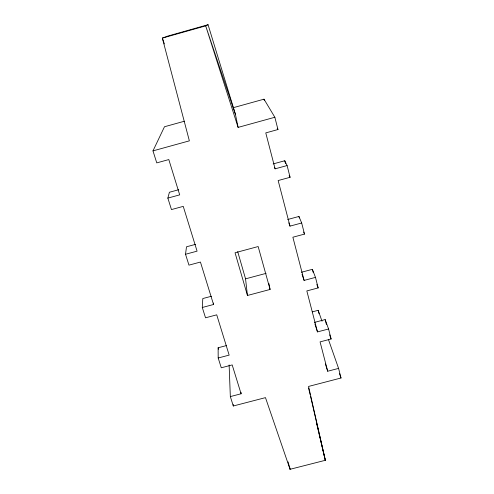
<?xml version="1.0" encoding="UTF-8"?>
<svg xmlns="http://www.w3.org/2000/svg" width="494" height="494" viewBox="0 0 494 494"><rect width="100%" height="100%" fill="white"/><g stroke="black" fill="none" stroke-linecap="round" stroke-linejoin="round"><path stroke-width="0.74" d="M310.528 396.237L325.318 460.297L290.058 469.3L265.476 397.633L233.298 405.988L230.334 396.583L241.097 393.78L232.192 364.924L221.269 367.789L218.187 357.996L229.16 355.112L216.73 314.832L205.535 317.803L202.287 307.49L213.538 304.495L213.55 303.032M202.287 307.49L202.806 298.537L211.451 296.264M213.538 304.495L200.441 262.055L188.955 265.136L185.528 254.268L186.491 246.796L195.575 244.345M185.528 254.268L197.075 251.156L183.249 206.369L171.461 209.579L167.849 198.1L169.411 192.259L178.729 189.715M167.849 198.1L179.699 194.864L168.806 159.568L156.759 162.884L152.979 150.88L164.483 126.748L184.243 121.271M318.957 433.343L325.318 460.297L308.565 386.438L341.021 378.003L338.581 368.401L327.695 371.235L320.069 341.885L331.116 338.989L328.578 328.985L317.475 331.906L306.83 290.923L318.161 287.922L315.487 277.381L304.1 280.413L292.874 237.219L304.502 234.1L301.68 222.985L289.997 226.129L278.153 180.545L290.083 177.297L287.107 165.558L275.109 168.831L265.772 132.898L277.968 129.539L274.849 117.263L238.108 127.396L235.403 114.213L208.06 24.7L205.683 25.873L162.353 38.1L189.363 140.846L152.979 150.88M208.06 24.7L167.855 36.05L162.353 38.1L164.348 43.917M233.069 107.748L264 99.177L274.849 117.263M273.163 163.922L284.766 160.748L287.107 165.558M287.625 219.515L298.938 216.465L301.68 222.985M268.903 283.531L270.088 289.453L247.451 295.474L245.549 278.844L266.093 273.361M301.352 272.274L312.381 269.335L315.487 277.381M312.257 311.875L318.179 310.312L322.008 321.199M218.187 357.996L218.12 347.77L226.635 345.528M314.394 322.409L325.157 319.575L328.578 328.985M277.233 128.236L277.968 129.539M289.175 175.358L290.083 177.297M303.656 232.044L304.502 234.1M274.553 167.429L275.109 168.831M316.839 284.451L318.161 287.922M329.628 334.846L331.116 338.989M288.811 222.825L289.997 226.129M328.38 339.353L338.581 368.401M339.502 373.655L341.021 378.003M302.038 274.312L304.1 280.413M235.403 114.213L205.683 25.873L238.108 127.396M314.869 323.873L317.475 331.906M325.379 363.936L327.695 371.235M218.12 347.77L218.576 349.239M247.451 295.474L235.051 252.755L258.158 246.543L270.088 289.453M237.694 251.637L245.549 278.844M288.082 461.884L290.058 469.3L289.496 466.293M264 99.177L264.37 100.622M318.179 310.312L319.062 313.752M284.766 160.748L285.489 163.594M298.938 216.465L299.302 217.903M312.381 269.335L313.128 272.268M325.157 319.575L326.398 324.447M308.552 388.068L310.17 394.755M316.487 422.858L318.605 431.842M240.998 392.31L241.097 393.78M233.23 404.456L233.298 405.988M229.123 364.973L230.334 396.583"/></g></svg>
